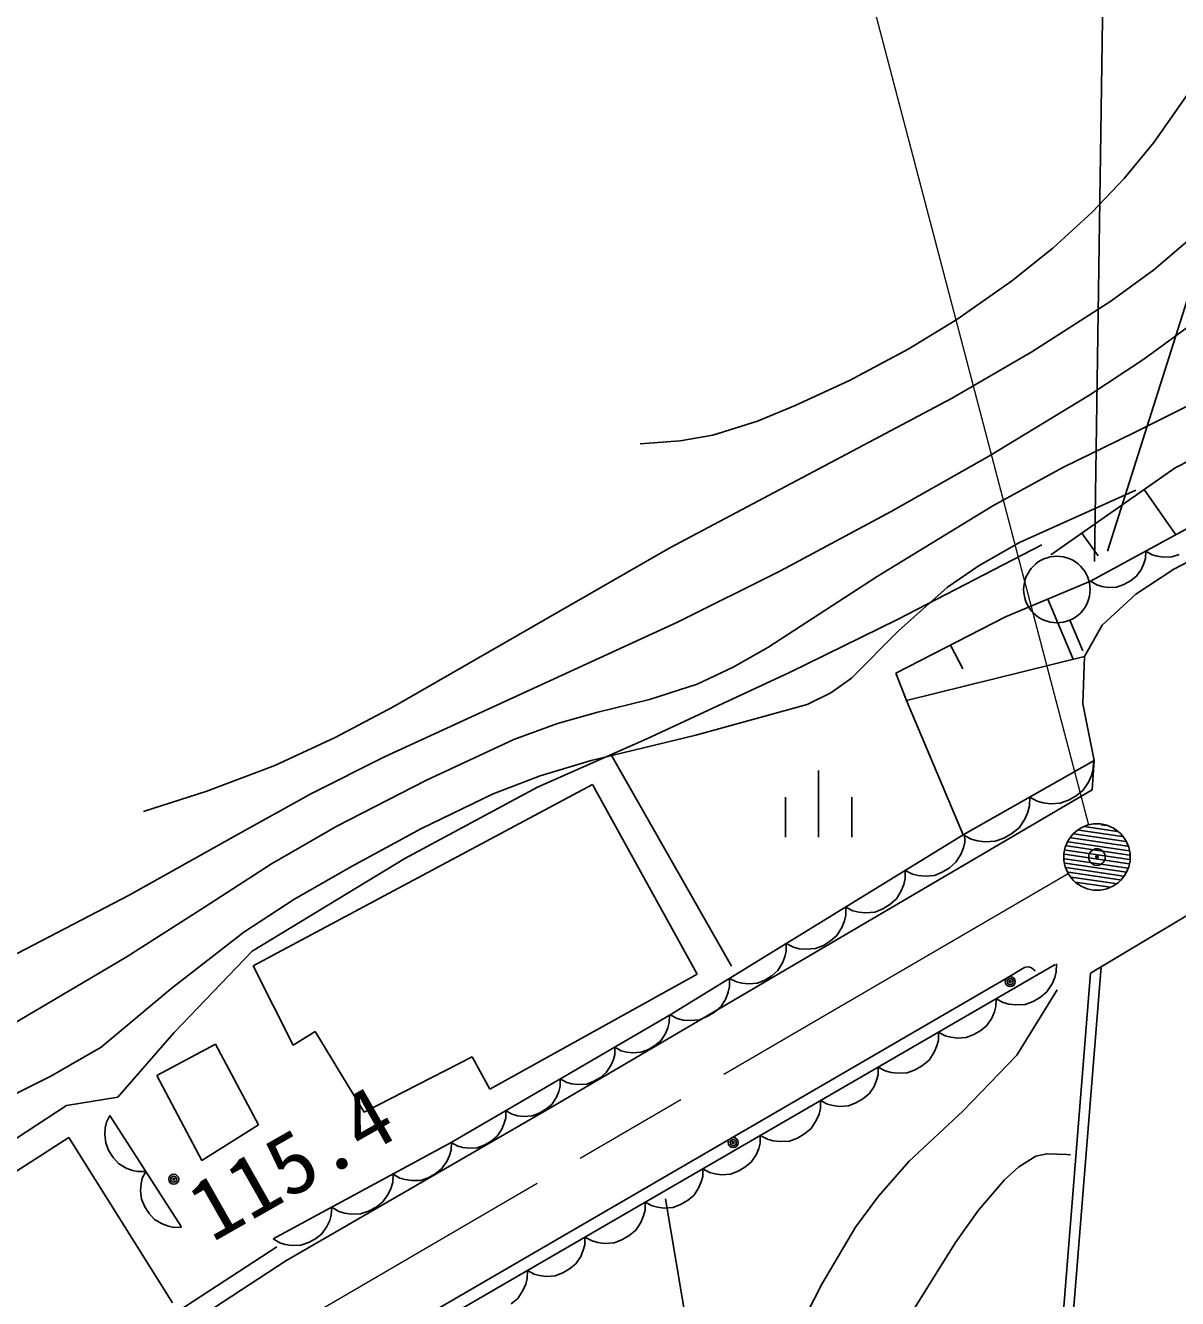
# Model space of a CAD drawing. Units: millimetres, scale not verified. Extents: x 40000 to 680000, y 20000 to 380000.
# Drawn here: x 454968 to 489630, y 280400 to 318711 of the extents above; entities that cross this region are included whole.
import ezdxf
from ezdxf.enums import TextEntityAlignment as Align

# ---------------------------------------------------------------- set-up
doc = ezdxf.new("R2010")
doc.units = ezdxf.units.MM
doc.header["$LTSCALE"] = 1000
doc.header["$PDMODE"] = 32
doc.header["$PDSIZE"] = 500
doc.linetypes.add('CHAIN', pattern=[18.5, 12, -1.5, 3.5, -1.5])
for name, color, linetype, lineweight in [('M-BGD', 7, 'Continuous', 25), ('M-BGD-EXST', 7, 'Continuous', 25), ('M-BMK', 2, 'CHAIN', 13), ('M-BMK-SRVR', 3, 'Continuous', 25), ('M-STR-HTXT', 7, 'Continuous', 13), ('M-STR-STRC', 7, 'Continuous', 25)]:
    doc.layers.add(name, color=color, linetype=linetype, lineweight=lineweight)
doc.layers.add('M-OTRS', color=6, linetype='Continuous')
doc.styles.add('ＭＳ ゴシック', font='')
doc.styles.get('ＭＳ ゴシック').set_extended_font_data('MS Gothic')

msp = doc.modelspace()

# ---------------------------------------------------------------- linework, layer by layer
at = {"layer": 'M-BGD'}
for p, q in [((489558, 305401), (493833, 307593)), ((485821, 302778), (489558, 305401)), ((488624, 304746), (489578, 303386)), ((486755, 303434), (487238, 302747)), ((487007, 301988), (490312, 303784)), ((492181, 303749), (489522, 302347)), ((481204, 300832), (485545, 303078)), ((488621, 302519), (488667, 302674)), ((488667, 302674), (488676, 302895)), ((488676, 302895), (488867, 302783)), ((488867, 302783), (489022, 302737)), ((489022, 302737), (489210, 302709)), ((489210, 302709), (489464, 302718)), ((489464, 302718), (489683, 302794)), ((489522, 302347), (488372, 301593)), ((488396, 302137), (488542, 302347)), ((488542, 302347), (488621, 302519)), ((484456, 300910), (487007, 301988)), ((487007, 301988), (487198, 301875)), ((488013, 301886), (488214, 301995)), ((488214, 301995), (488396, 302137)), ((487198, 301875), (487352, 301830)), ((487352, 301830), (487540, 301802)), ((488372, 301593), (487366, 300659)), ((487540, 301802), (487795, 301811)), ((487795, 301811), (488013, 301886)), ((485731, 301449), (486495, 299642)), ((477960, 299235), (481204, 300832)), ((481150, 299221), (484456, 300910)), ((486392, 300816), (486783, 299896)), ((487366, 300659), (486827, 299724)), ((482803, 300066), (483168, 299352)), ((486827, 299724), (481474, 298395)), ((486827, 299724), (486777, 298294)), ((473668, 297239), (477960, 299235)), ((481150, 299221), (481474, 298395)), ((481474, 298395), (483185, 294356)), ((486777, 298294), (487124, 296593)), ((470374, 295792), (473668, 297239)), ((472593, 296766), (476213, 290402)), ((483185, 294356), (487124, 296593)), ((487124, 296593), (487061, 295710)), ((487092, 296322), (487098, 296578)), ((478831, 296286), (478831, 294286)), ((487042, 296142), (487092, 296322)), ((461823, 290417), (472032, 295868)), ((466382, 293646), (470374, 295792)), ((472032, 295868), (475182, 290165)), ((486790, 295695), (486954, 295940)), ((486954, 295940), (487042, 296142)), ((487061, 295710), (470866, 286195)), ((477831, 295486), (477831, 294286)), ((479831, 295486), (479831, 294286)), ((485179, 295223), (485185, 295492)), ((485185, 295492), (485408, 295365)), ((486101, 295304), (486353, 295396)), ((486353, 295396), (486582, 295526)), ((486582, 295526), (486790, 295695)), ((485035, 294824), (485127, 295035)), ((485127, 295035), (485179, 295223)), ((485408, 295365), (485588, 295316)), ((485588, 295316), (485807, 295288)), ((485807, 295288), (486101, 295304)), ((484863, 294568), (485035, 294824)), ((474363, 288936), (483185, 294356)), ((483185, 294356), (483419, 294224)), ((483227, 294135), (483225, 294380)), ((484143, 294159), (484406, 294255)), ((484406, 294255), (484646, 294392)), ((484646, 294392), (484863, 294568)), ((483109, 293766), (483186, 293962)), ((483186, 293962), (483227, 294135)), ((483419, 294224), (483607, 294172)), ((483607, 294172), (483835, 294143)), ((483835, 294143), (484143, 294159)), ((461791, 290851), (466382, 293646)), ((482767, 293359), (482960, 293527)), ((482960, 293527), (483109, 293766)), ((481438, 293036), (481435, 293281)), ((481435, 293281), (481653, 293168)), ((481653, 293168), (481826, 293126)), ((481826, 293126), (482035, 293107)), ((482035, 293107), (482316, 293131)), ((482316, 293131), (482552, 293228)), ((482552, 293228), (482767, 293359)), ((487014, 290191), (492412, 293430)), ((481319, 292667), (481396, 292863)), ((481396, 292863), (481438, 293036)), ((480978, 292260), (481170, 292428)), ((481170, 292428), (481319, 292667)), ((479607, 291763), (479649, 291937)), ((479649, 291937), (479646, 292182)), ((479646, 292182), (479863, 292069)), ((479863, 292069), (480037, 292027)), ((480037, 292027), (480246, 292008)), ((480246, 292008), (480526, 292032)), ((480526, 292032), (480763, 292128)), ((480763, 292128), (480978, 292260)), ((479381, 291329), (479530, 291568)), ((479530, 291568), (479607, 291763)), ((479188, 291161), (479381, 291329)), ((459445, 288406), (461791, 290851)), ((477820, 290684), (477859, 290849)), ((477859, 290849), (477857, 291082)), ((477857, 291082), (478074, 290969)), ((478074, 290969), (478247, 290928)), ((478247, 290928), (478456, 290909)), ((478456, 290909), (478737, 290933)), ((478737, 290933), (478974, 291029)), ((478974, 291029), (479188, 291161)), ((463020, 288023), (461823, 290417)), ((466522, 279191), (485949, 290454)), ((477604, 290270), (477746, 290498)), ((477746, 290498), (477820, 290684)), ((485983, 290232), (485987, 290477)), ((459518, 275535), (484522, 290066)), ((475182, 290165), (468944, 286699)), ((476155, 289791), (476152, 290036)), ((476152, 290036), (476359, 289928)), ((477216, 289985), (477421, 290111)), ((477421, 290111), (477604, 290270)), ((484522, 290066), (484954, 290318)), ((484954, 290318), (485023, 290358)), ((485023, 290358), (485071, 290374)), ((485071, 290374), (485138, 290379)), ((485138, 290379), (485188, 290373)), ((485188, 290373), (485234, 290353)), ((485234, 290353), (485290, 290316)), ((485290, 290316), (485324, 290278)), ((485324, 290278), (485339, 290252)), ((487014, 290191), (485634, 273037)), ((485634, 273037), (487014, 290191)), ((485855, 289866), (485937, 290059)), ((485937, 290059), (485983, 290232)), ((487330, 290381), (485950, 273220)), ((476114, 289617), (476155, 289791)), ((476359, 289928), (476524, 289888)), ((476524, 289888), (476724, 289870)), ((476724, 289870), (476991, 289893)), ((476991, 289893), (477216, 289985)), ((485701, 289631), (485855, 289866)), ((475888, 289183), (476036, 289422)), ((476036, 289422), (476114, 289617)), ((484167, 289190), (484170, 289423)), ((484170, 289423), (484385, 289305)), ((484385, 289305), (484557, 289259)), ((484557, 289259), (484765, 289234)), ((484765, 289234), (485047, 289252)), ((485047, 289252), (485286, 289342)), ((485286, 289342), (485504, 289468)), ((485504, 289468), (485701, 289631)), ((467778, 285092), (474363, 288936)), ((474339, 288702), (474342, 288924)), ((474363, 288936), (474580, 288823)), ((475243, 288787), (475480, 288883)), ((475480, 288883), (475695, 289015)), ((475695, 289015), (475888, 289183)), ((484045, 288842), (484123, 289026)), ((484123, 289026), (484167, 289190)), ((474224, 288371), (474298, 288546)), ((474298, 288546), (474339, 288702)), ((474580, 288823), (474754, 288782)), ((474754, 288782), (474963, 288763)), ((474963, 288763), (475243, 288787)), ((483710, 288463), (483897, 288618)), ((483897, 288618), (484045, 288842)), ((457749, 286459), (459445, 288406)), ((463682, 288432), (463020, 288023)), ((465163, 286006), (463682, 288432)), ((473907, 288010), (474085, 288158)), ((474085, 288158), (474224, 288371)), ((482391, 288003), (482436, 288175)), ((482436, 288175), (482440, 288420)), ((482440, 288420), (482644, 288307)), ((482644, 288307), (482808, 288264)), ((482808, 288264), (483007, 288240)), ((483007, 288240), (483275, 288257)), ((483275, 288257), (483502, 288342)), ((483502, 288342), (483710, 288463)), ((458924, 287109), (460689, 288054)), ((460689, 288054), (461981, 285628)), ((472657, 287589), (472698, 287744)), ((472698, 287744), (472701, 287966)), ((472701, 287966), (472895, 287859)), ((472895, 287859), (473051, 287818)), ((473051, 287818), (473240, 287797)), ((473240, 287797), (473494, 287813)), ((473494, 287813), (473710, 287895)), ((473710, 287895), (473907, 288010)), ((482154, 287574), (482308, 287810)), ((482308, 287810), (482391, 288003)), ((468408, 287676), (465163, 286006)), ((468944, 286699), (468408, 287676)), ((472444, 287200), (472583, 287413)), ((472583, 287413), (472657, 287589)), ((480620, 287133), (480623, 287367)), ((480623, 287367), (480838, 287248)), ((481739, 287285), (481957, 287412)), ((481957, 287412), (482154, 287574)), ((460279, 284557), (458924, 287109)), ((471057, 286787), (471060, 287008)), ((471060, 287008), (471254, 286902)), ((472069, 286937), (472266, 287052)), ((472266, 287052), (472444, 287200)), ((480498, 286785), (480576, 286969)), ((480576, 286969), (480620, 287133)), ((480838, 287248), (481010, 287202)), ((481010, 287202), (481218, 287178)), ((481218, 287178), (481500, 287195)), ((481500, 287195), (481739, 287285)), ((470942, 286456), (471016, 286631)), ((471016, 286631), (471057, 286787)), ((471254, 286902), (471410, 286861)), ((471410, 286861), (471599, 286839)), ((471599, 286839), (471853, 286855)), ((471853, 286855), (472069, 286937)), ((480351, 286561), (480498, 286785)), ((453756, 284613), (456202, 286210)), ((456202, 286210), (457749, 286459)), ((470866, 286195), (462800, 281532)), ((470625, 286094), (470803, 286242)), ((470803, 286242), (470942, 286456)), ((478889, 286119), (478893, 286363)), ((478893, 286363), (479097, 286251)), ((479097, 286251), (479261, 286207)), ((479261, 286207), (479460, 286183)), ((479460, 286183), (479728, 286200)), ((479728, 286200), (479955, 286286)), ((479955, 286286), (480163, 286406)), ((480163, 286406), (480351, 286561)), ((457507, 285912), (457403, 285703)), ((457507, 285912), (459649, 282572)), ((469375, 285673), (469416, 285829)), ((469416, 285829), (469419, 286050)), ((469419, 286050), (469613, 285944)), ((469613, 285944), (469769, 285903)), ((469769, 285903), (469958, 285881)), ((469958, 285881), (470212, 285897)), ((470212, 285897), (470428, 285979)), ((470428, 285979), (470625, 286094)), ((478761, 285753), (478844, 285946)), ((478844, 285946), (478889, 286119)), ((457367, 285537), (457352, 285337)), ((457403, 285703), (457367, 285537)), ((461981, 285628), (460279, 284557)), ((469162, 285284), (469301, 285498)), ((469301, 285498), (469375, 285673)), ((478410, 285355), (478607, 285518)), ((478607, 285518), (478761, 285753)), ((447680, 279714), (456271, 285245)), ((456271, 285245), (459388, 280275)), ((457352, 285337), (457381, 285071)), ((457381, 285071), (457477, 284847)), ((462422, 282194), (467778, 285092)), ((467776, 284864), (467787, 285097)), ((467778, 285092), (467972, 284986)), ((468787, 285022), (468984, 285137)), ((468984, 285137), (469162, 285284)), ((477029, 284913), (477073, 285077)), ((477073, 285077), (477076, 285310)), ((477076, 285310), (477291, 285192)), ((477291, 285192), (477463, 285146)), ((477463, 285146), (477671, 285121)), ((477671, 285121), (477953, 285139)), ((477953, 285139), (478192, 285229)), ((478192, 285229), (478410, 285355)), ((457477, 284847), (457606, 284645)), ((467644, 284520), (467728, 284701)), ((467728, 284701), (467776, 284864)), ((467972, 284986), (468128, 284945)), ((468128, 284945), (468317, 284923)), ((468317, 284923), (468571, 284940)), ((468571, 284940), (468787, 285022)), ((476804, 284505), (476951, 284729)), ((476951, 284729), (477029, 284913)), ((457606, 284645), (457770, 284465)), ((457770, 284465), (458000, 284327)), ((458000, 284327), (458188, 284257)), ((467298, 284151), (467490, 284300)), ((467490, 284300), (467644, 284520)), ((475343, 284074), (475346, 284307)), ((475346, 284307), (475550, 284194)), ((476408, 284229), (476616, 284350)), ((476616, 284350), (476804, 284505)), ((458188, 284257), (458353, 284221)), ((458353, 284221), (458587, 284228)), ((458483, 284019), (458447, 283853)), ((458587, 284228), (458483, 284019)), ((465966, 283730), (466017, 283901)), ((466017, 283901), (466028, 284145)), ((466028, 284145), (466228, 284026)), ((466228, 284026), (466391, 283978)), ((466391, 283978), (466589, 283949)), ((466589, 283949), (466857, 283957)), ((466857, 283957), (467087, 284036)), ((467087, 284036), (467298, 284151)), ((475221, 283726), (475299, 283910)), ((475299, 283910), (475343, 284074)), ((475550, 284194), (475714, 284151)), ((475714, 284151), (475913, 284127)), ((475913, 284127), (476181, 284144)), ((476181, 284144), (476408, 284229)), ((458447, 283853), (458432, 283654)), ((458432, 283654), (458461, 283387)), ((465716, 283308), (465878, 283539)), ((465878, 283539), (465966, 283730)), ((475073, 283501), (475221, 283726)), ((458461, 283387), (458557, 283164)), ((458557, 283164), (458686, 282962)), ((464170, 282913), (464181, 283146)), ((464181, 283146), (464392, 283021)), ((465293, 283031), (465515, 283151)), ((465515, 283151), (465716, 283308)), ((473612, 283059), (473616, 283304)), ((473616, 283304), (473820, 283191)), ((473820, 283191), (473984, 283147)), ((473984, 283147), (474183, 283124)), ((474183, 283124), (474451, 283140)), ((474451, 283140), (474678, 283226)), ((474678, 283226), (474886, 283346)), ((474886, 283346), (475073, 283501)), ((458686, 282962), (458850, 282781)), ((458850, 282781), (459080, 282644)), ((464038, 282568), (464122, 282750)), ((464122, 282750), (464170, 282913)), ((464392, 283021), (464562, 282970)), ((464562, 282970), (464770, 282939)), ((464770, 282939), (465052, 282948)), ((465052, 282948), (465293, 283031)), ((473484, 282693), (473566, 282887)), ((473566, 282887), (473612, 283059)), ((459080, 282644), (459268, 282574)), ((459268, 282574), (459433, 282538)), ((459433, 282538), (459666, 282545)), ((463884, 282349), (464038, 282568)), ((473133, 282295), (473330, 282458)), ((473330, 282458), (473484, 282693)), ((462422, 282194), (462623, 282075)), ((462623, 282075), (462785, 282027)), ((462785, 282027), (462983, 281997)), ((462983, 281997), (463251, 282006)), ((463251, 282006), (463481, 282085)), ((463481, 282085), (463692, 282199)), ((463692, 282199), (463884, 282349)), ((471752, 281853), (471796, 282017)), ((471796, 282017), (471799, 282250)), ((471799, 282250), (472014, 282132)), ((472014, 282132), (472186, 282086)), ((472186, 282086), (472394, 282061)), ((472394, 282061), (472676, 282079)), ((472676, 282079), (472915, 282169)), ((472915, 282169), (473133, 282295)), ((459565, 280022), (462527, 281951)), ((471526, 281445), (471674, 281669)), ((471674, 281669), (471752, 281853)), ((459838, 279603), (462800, 281532)), ((470065, 281002), (470069, 281247)), ((470069, 281247), (470273, 281134)), ((471131, 281170), (471339, 281290)), ((471339, 281290), (471526, 281445)), ((469937, 280637), (470020, 280830)), ((470020, 280830), (470065, 281002)), ((470273, 281134), (470437, 281091)), ((470437, 281091), (470636, 281067)), ((470636, 281067), (470904, 281084)), ((470904, 281084), (471131, 281170)), ((469783, 280401), (469937, 280637)), ((469586, 280239), (469783, 280401))]:
    msp.add_line(p, q, dxfattribs=at)
for points in [[(458521, 295057), (460426, 295670), (462469, 296443), (464283, 297285), (466055, 298219), (474353, 302996), (482832, 307481), (485247, 308893), (487627, 310412), (488919, 311357), (490010, 312285), (490876, 313125), (491667, 314033), (492361, 315015), (492948, 316026), (494355, 318404)], [(473464, 306122), (474662, 306208), (475653, 306384), (476990, 306806), (478126, 307271), (479761, 308030), (481525, 308970), (482990, 309867), (484631, 311011), (485881, 312008), (487060, 313093), (488025, 314109), (488915, 315192), (489952, 316665), (490836, 318090), (491153, 318623)], [(454718, 290782), (458086, 292543), (461297, 294334), (463571, 295594), (465787, 296710), (474582, 300752), (477684, 302301), (481017, 304086), (483975, 305763), (486957, 307575), (488621, 308670), (490398, 309969)], [(453945, 288289), (455841, 289403), (457993, 290671), (460350, 292182), (462371, 293478), (464339, 294616), (467010, 295987), (469658, 297223), (470972, 297706), (472188, 298044), (473746, 298429), (475178, 298893), (476260, 299397), (477303, 299996), (480592, 302127), (484073, 304255), (486181, 305404), (488312, 306449), (489923, 307251)], [(454177, 286318), (455727, 287088), (457247, 287968), (459334, 289715), (461540, 291425), (463045, 292406), (464781, 293404), (466880, 294545), (469040, 295591), (470452, 296130), (471985, 296594), (475135, 297358), (478486, 298280), (479198, 298629), (479825, 299069), (481234, 300497), (482710, 301812), (483663, 302463), (484876, 303155), (488380, 304727)], [(461729, 260041), (462565, 261413), (463494, 262700), (464296, 263584), (465319, 264542), (467784, 266604), (470109, 268694), (471356, 269988), (472532, 271352), (474427, 273712), (476469, 276434), (477326, 277784), (478011, 279045), (478927, 280830), (479946, 282544), (480633, 283477), (481560, 284530), (483168, 286035), (484792, 287725), (486004, 289690)], [(467877, 263548), (469097, 264586), (470345, 265806), (476545, 273206), (477311, 274388), (478175, 275482), (479212, 276410), (480137, 277401), (481531, 279817), (482953, 282084), (483638, 283055), (484429, 283971), (484855, 284368), (485366, 284681), (485694, 284759), (486300, 284739), (486414, 284726)]]:
    msp.add_lwpolyline(points, dxfattribs=at)
for centre, radius in [((486001, 301736), 1000), ((484597, 289937), 150), ((484597, 289937), 90), ((484597, 289937), 30), ((476263, 285093), 150), ((476263, 285093), 90), ((476263, 285093), 30), ((459429, 283990), 150), ((459429, 283990), 90), ((459429, 283990), 30)]:
    msp.add_circle(centre, radius, dxfattribs=at)
at = {"layer": 'M-BGD-EXST'}
msp.add_line((487427, 322454), (487129, 302575), dxfattribs=at)
at = {"layer": 'M-BMK'}
msp.add_line((486344, 293183), (457680, 276466), dxfattribs=at)
at = {"layer": 'M-BMK-SRVR'}
for p, q in [((487498, 294633), (487332, 294657)), ((488127, 294014), (486427, 294266)), ((488070, 294154), (486511, 294385)), ((487969, 294300), (486658, 294494)), ((487826, 294453), (486822, 294602)), ((488181, 293612), (486267, 293895)), ((488181, 293743), (486302, 294021)), ((488173, 293876), (486343, 294147)), ((488177, 293481), (486234, 293769)), ((488136, 293355), (486242, 293636)), ((488095, 293230), (486251, 293503)), ((488000, 293113), (486280, 293368)), ((487897, 292997), (486345, 293227)), ((487763, 292885), (486426, 293083)), ((487602, 292778), (486550, 292933))]:
    msp.add_line(p, q, dxfattribs=at)
for radius in [1000, 40]:
    msp.add_circle((487207, 293686), radius, dxfattribs=at)
at = {"layer": 'M-OTRS'}
msp.add_point((487207, 293686), dxfattribs=at)
at = {"layer": 'M-STR-HTXT'}
msp.add_line((476240, 335464), (486954, 294654), dxfattribs=at)
at = {"layer": 'M-STR-STRC'}
for p, q in [((487523, 302889), (495420, 327817)), ((474226, 283404), (478586, 257585))]:
    msp.add_line(p, q, dxfattribs=at)

# ---------------------------------------------------------------- texts
at = {"layer": 'M-BGD', "style": 'ＭＳ ゴシック', "width": 1.05}
msp.add_text('115.4', height=1833, rotation=29.6, dxfattribs=at).set_placement((460846, 281595), align=Align.BOTTOM_LEFT)

doc.saveas('drawing.dxf')
